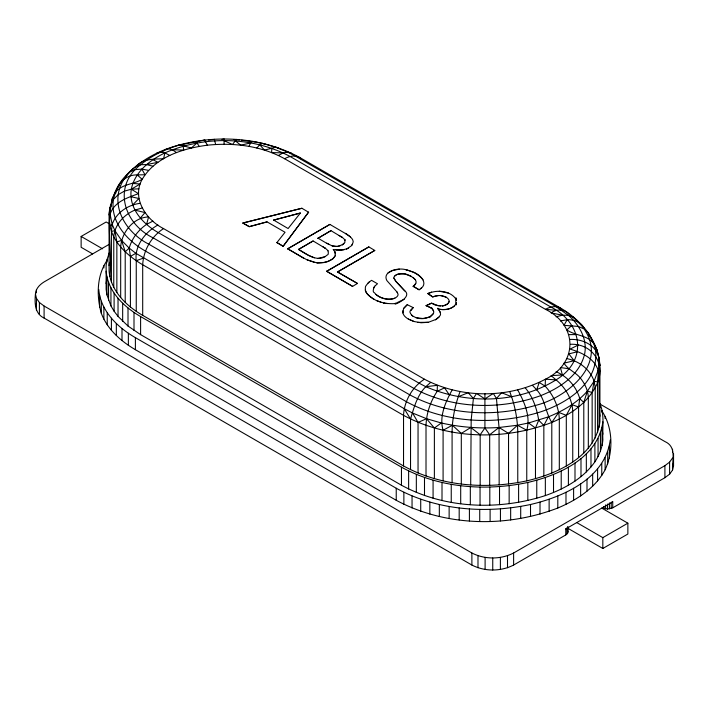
<?xml version="1.0" encoding="UTF-8"?>
<svg xmlns="http://www.w3.org/2000/svg" width="709" height="709" viewBox="0 0 709 709"><rect width="100%" height="100%" fill="white"/><g stroke="black" fill="none" stroke-linecap="round" stroke-linejoin="round"><path stroke-width="1.06" d="M456.401 302.628C455.745 311.792 455.479 290.53 456.401 300.527M449.134 301.671C448.451 304.046 444.765 305.499 442.381 305.978C445.199 305.526 449.382 304.064 449.151 300.572C447.601 295.591 438.002 294.111 432.676 297L427.811 293.561L431.48 292.214L427.811 293.561M109.868 276.59C113.449 243.311 99.65 202.712 126.06 175.46C139.833 160.775 158.027 150.875 177.321 145.505C217.512 134.196 262.357 137.378 299.349 157.265L560.199 307.857C581.158 319.839 598.387 340.807 599.92 365.614L599.92 421.713C595.259 456.782 557.389 473.727 526.76 480.87C485.718 489.547 440.759 486.374 403.536 465.955L142.695 315.354C126.379 305.969 110.728 290.885 109.08 271.113L109.08 215.013C108.902 206.815 113.706 200.301 115.301 192.547C121.771 183.737 133.531 184.615 142.181 179.324C155.475 156.857 182.957 148.411 207.382 145.203C233.624 142.447 261.275 145.779 284.593 158.727L545.443 309.319C578.065 325.183 578.065 363.336 545.443 379.2C508.486 398.68 461.355 398.68 424.407 379.2L163.557 228.599C146.258 219.95 131.404 198.343 142.181 179.324L137.236 174.919C126.131 174.503 117.597 183.25 115.594 193.699M365.312 290.247C366.216 294.244 370.825 296.982 374.068 299.393C370.001 296.725 364.32 293.225 365.365 287.491C364.701 285.745 372.296 279.346 368.024 283.033M426.012 476.049L426.012 425.444C426.401 413.303 430.443 401.374 437.205 391.315L437.373 385.341L425.781 386.689L419.001 383.135L158.16 232.543C142.837 223.929 128.32 208.056 131.307 189.206C134.754 171.879 149.874 160.163 164.94 152.878C204.245 135.703 251.899 136.225 289.999 156.423L550.84 307.024C582.479 322.843 588.408 360.323 556.06 379.864C517.543 403.74 466.841 404.405 425.781 386.689C417.096 395.507 413.941 407.578 410.538 419.063L410.538 469.677M278.566 147.924L275.438 147.126L271.795 148.252L271.627 152.577L283.219 152.878L287.73 152.107L291.612 153.215M559.312 469.677L559.312 419.063C558.852 406.833 553.419 395.09 545.168 386.148L545.443 379.2L556.06 379.864C565.454 387.584 572.252 398.981 572.748 411.3L572.748 461.914M597.572 432.605L597.572 381.991L599.008 362.122L598.458 355.661L595.525 350.016L593.929 343.794L588.461 332.982L573.43 317.171L568.352 315.301L555.874 306.527L295.024 155.927L287.73 152.107L275.438 147.126L262.472 143.369L259.751 144.76L256.826 148.013M111.428 282.005L111.428 231.391L112.182 224.372L110.09 214.242C114.158 201.719 127.443 197.758 138.494 193.663L131.307 189.206L124.226 191.217L118.137 194.7L113.475 199.424C109.913 221.89 127.221 240.821 145.487 251.083L406.337 401.684C446.032 423.105 494.43 425.24 537.316 412.895C565.197 404.635 599.504 383.445 595.525 350.016C589.534 342.341 579.599 339.044 570.089 339.416M393.867 278.052L395.87 281.305L404.795 290.903L395.87 281.429L393.867 278.052C393.141 276.04 399.433 273.151 394.869 275.783M163.557 228.599C151.425 236.407 143.386 250.33 142.695 264.749L142.695 315.354M424.407 379.2C412.266 387.008 404.227 400.931 403.536 415.341L403.536 465.955M499.163 484.903L499.039 427.483L496.451 398.493L493.313 393.433L484.921 398.901L476.537 393.433L473.39 398.493L471.175 419.985L470.687 484.903M314.335 262.348L307.431 259.964L317.029 262.906L323.907 262.569L327.806 261.568L332.902 258.847L335.242 255.727L334.94 251.775L335.499 253.751M109.346 252.564L106.935 259.937L106.128 265.556L106.128 289.254L106.935 294.873L110.941 305.889L114.105 311.216L118.031 316.374L128.01 326.043L140.604 334.63L401.454 485.231C445.048 508.796 498.657 510.631 545.345 495.591C564.32 488.9 583.126 478.637 594.895 461.816C599.256 455.258 602.225 447.742 602.872 439.855C602.189 427.678 604.963 414.659 599.654 403.164M106.128 283.627L106.669 279.887M109.08 265.627L109.549 262.339M570.506 344.264C594.505 343.431 607.436 367.235 595.232 387.318C586.13 404.272 569.088 415.164 551.797 422.44C504.498 440.608 448.549 439.491 403.536 415.341L142.695 264.749C125.227 254.628 106.022 236.319 110.09 214.242L109.08 215.013L110.542 205.069M106.128 271.184C107.821 291.461 123.871 306.926 140.604 316.56L401.454 467.16C439.624 488.102 485.736 491.355 527.833 482.457C559.25 475.136 598.086 457.748 602.872 421.784M98.764 289.432C100.554 310.976 117.605 327.407 135.392 337.644L396.234 488.244C436.788 510.498 485.789 513.945 530.518 504.498C563.894 496.717 605.158 478.247 610.236 440.032M107.236 260.123C96.663 275.482 96.415 295.937 101.325 313.351C107.378 329.393 120.911 341.233 135.392 349.697L396.234 500.288C445.287 526.601 506.261 527.824 557.806 508.016C576.647 500.093 595.214 488.217 605.131 469.748C613.498 451.589 613.09 427.598 601.764 410.715M578.588 457.58L578.588 406.966L579.785 398.715C576.444 386.751 567.537 376.541 556.086 371.711M443.09 480.87L443.09 430.257C438.986 416.573 445.536 401.852 452.174 389.915M111.925 201.064L112.421 198.006L115.301 192.547M592.148 443.125L592.148 392.511L594.098 381.238L598.139 370.266C594.089 357.992 581.513 352.533 570.089 349.103L578.145 345.079M109.868 212.842L109.868 209.536L112.421 198.006M567.944 526.893L567.696 533.017L565.782 534.932L513.617 565.046C500.784 571.658 484.708 571.658 471.884 565.046L44.091 318.066C34.714 313.715 34.564 302.84 35.45 293.969C35.769 288.59 39.748 284.61 44.091 281.925L109.204 244.33M35.45 306.022L35.849 304.258M602.304 507.821L607.524 509.071L612.736 507.821L664.909 477.698L669.597 474.17L672.549 470.067C672.035 460.088 676.927 446.847 664.909 441.556L599.681 403.9M672.549 470.067L673.55 465.653L673.55 453.609M373.599 287.836C377.418 282.306 370.585 291.488 374.467 292.773C378.961 298.276 387.141 300.572 393.92 298.533C395.764 297.86 397.386 296.672 397.882 295.405C398.892 294.421 395.914 290.433 397.483 292.702M156.547 153.215L160.42 152.107L164.94 152.878L163.557 158.727C153.117 159.277 142.217 158.408 135.047 167.475M420.331 288.882L421.385 288.022L419.152 289.813L413.196 286.383L414.969 284.841L416.201 282.085L415.509 279.887L413.134 277.582L415.509 279.887M526.76 480.87L526.76 430.257C530.864 416.573 524.306 401.852 517.676 389.915M125.209 302.388L125.209 251.775L129.215 248.115C131.901 238.41 138.29 230.035 146.568 224.381L148.598 216.954C133.407 217.273 121.611 232.481 120.681 246.945L120.681 297.558M109.868 209.536L110.914 205.929M352.479 244.259C349.422 248.584 354.473 241.955 352.931 240.626C352.515 236.567 337.971 228.777 350.521 236.939M433.199 313.795C423.433 322.63 434.679 313.768 433.633 312.447C434.83 311.162 427.846 302.752 433.553 310.95M460.079 391.545C455.24 404.493 452.271 418.186 452.085 432.047L452.085 482.652M583.791 452.98L583.791 402.375L587.415 391.049L594.098 381.238C590.127 369.309 578.925 360.97 566.819 358.603M136.252 311.313L136.252 260.708C134.249 245.775 145.425 231.878 157.921 225.01M551.797 473.045L551.797 422.44C545.327 412.354 545.283 399.061 536.713 389.835L539.212 382.452L545.168 386.148M402.809 310.799L402.872 312.953L403.527 308.557L407.25 304.684L413.196 307.617L410.874 310.25L413.196 307.617M535.472 478.664L535.472 428.05L538.707 420.215C536.846 408.606 532.92 396.943 525.263 387.841M410.874 310.134C407.037 312.678 416.467 318.678 411.539 315.115M109.868 225.976L112.182 224.372C116.285 212.514 128.037 204.892 140.143 203.306M248.921 146.382L250.676 142.899L252.705 141.366L264.812 143.936M124.757 177.968C128.577 172.393 133.93 166.633 140.648 164.71C152.107 155.271 165.809 148.934 180.006 144.849L191.324 148.013L197.013 142.979L199.238 146.382M543.838 476.049L543.838 425.444L548.305 416.892C562.875 410.998 576.966 403.004 587.415 391.049L592.148 392.511M224.079 140.666L232.463 144.494L236.487 139.407L239.394 139.992M566.305 465.955L566.305 415.341L571.986 404.688L578.588 406.966M317.029 262.906C323.233 263.057 332.149 261.639 335.242 255.727M584.243 328.568C581.424 322.063 573.785 319.449 567.138 319.715L563.992 325.351L578.393 326.432L584.092 328.976C608.357 364.045 566.89 397.909 535.1 405.521C494.022 417.344 447.671 415.297 409.651 394.78L148.801 244.18C121.39 230.283 105.393 196.402 130.199 171.746L135.587 169.584L141.862 169.114L148.598 170.373M413.196 286.383L415.899 283.44M438.968 317.074C430.85 323.056 439.217 317.765 439.952 315.611C442.841 313.67 433.642 302.114 440.333 312.377M551.797 422.44L558.657 412.381L566.305 415.341M480.17 485.364L480.17 434.75L484.921 427.988L484.921 393.672M35.45 293.969L36.451 298.383L39.403 302.495L44.091 306.022L471.884 553.002C484.708 559.605 500.784 559.605 513.617 553.002L664.909 465.653L669.597 462.126L672.549 458.014M344.016 243.577L342.225 244.897L344.946 242.327L344.787 239.536L345.159 240.271M407.25 304.684L403.527 308.557M283.175 246.174L308.619 212.133L283.175 246.298L276.856 242.531L283.175 246.298M276.856 242.646L285.045 232.26L267.054 221.873L249.267 226.596L242.948 223.069L249.267 226.72L267.054 221.873M273.709 220.1L288.12 228.537L300.394 213.01L273.709 220.1L300.394 213.01M117.791 187.575L119.679 185.209M404.245 299.313C378.881 310.542 415.217 299.49 404.795 290.779M140.329 218.124L145.008 212.576L134.87 210.103C123.951 214.65 114.743 224.567 113.768 236.717L113.768 287.331M438.118 309.071C444.109 310.338 451.757 309.86 455.577 304.418M421.385 288.138C428.209 282.457 419.551 274.215 412.948 271.946C402.889 268.605 404.281 269.012 412.948 272.061C416.821 273.842 420.827 276.696 423.122 279.869M496.451 398.493L501.618 392.724L511.526 396.668C515.452 408.029 517.517 420.029 517.765 432.047L517.765 482.652M406.372 269.899C398.972 267.125 381.903 271.139 386.848 280.551L396.872 291.86M163.637 150.99L164.94 149.617L168.334 148.722L172.287 149.732L183.737 150.086L183.135 146.134M132.645 204.981L138.911 198.502L130.935 196.712M351.292 245.872L346.55 249.027L348.695 248.026M508.539 483.999L508.539 433.394L517.473 425.249L528.586 422.972L548.305 416.892M571.764 325.52L566.819 329.915C575.336 335.88 587.38 334.834 593.929 343.794C597.448 349.28 598.768 355.927 599.132 362.334M425.781 386.689L430.629 382.452M375.185 285.807L377.489 283.76L371.543 280.321L369.637 281.739M489.68 485.364L489.68 434.75L499.039 427.483L517.473 425.249L526.76 430.257M131.67 170.063L133.354 168.769M565.782 534.932L565.782 528.905L566.961 528.019L566.961 534.045M434.378 478.664L434.378 428.05L441.264 422.972C460.176 427.27 479.683 428.759 499.039 427.483L508.539 433.394M314.371 257.81L308.486 255.284L298.498 249.4C306.492 254.256 317.995 263.119 327 255.196C329.889 254.806 327.088 248.77 328.081 250.88M438.118 308.956C443.524 310.267 450.011 309.47 454.212 306.164M399.335 269.136L392.556 270.528L388.045 272.868M461.302 483.999L461.302 433.394L470.811 427.483L480.17 434.75M92.613 253.911L81.136 247.29L81.136 236.443L106.173 221.988L109.904 224.141M287.677 248.779L303.523 258.041L287.677 248.779L329.88 224.407L345.682 233.651M287.677 248.894L329.88 224.407M298.498 249.4L313.103 240.963L325.156 248.177L322.409 246.457M330.961 230.655L317.978 238.277L330.961 230.655L342.208 237.409L338.999 235.423M298.498 249.524L313.103 240.963M337.457 271.893L357.469 283.449L352.603 286.383L326.636 271.263L368.831 246.9L374.786 250.454L337.457 272.008L374.786 250.454M326.636 271.387L368.831 246.9M565.782 528.905L612.736 501.795L612.736 507.821M576.745 522.577L602.827 537.644L627.864 523.18L627.864 534.028L602.827 548.482L567.439 528.054M130.412 306.979L130.412 256.374L135.889 253.308L404.254 408.694L412.549 413.037L426.526 418.709L441.264 422.972M443.09 430.257L452.369 425.249L461.302 433.394M278.371 155.466L283.219 152.878M569.017 314.193C564.63 308.929 556.308 308.849 551.079 312.917L562.432 315.177L568.352 315.301C579.492 324.828 587.841 339.655 584.491 354.651C579.111 375.478 559.525 388.186 540.666 395.657C499.942 410.307 452.457 409.004 413.976 388.452L153.126 237.852C123.898 223.884 111.969 186.325 140.648 164.71L146.568 164.585L157.921 162.317L152.94 159.702M146.568 224.381L152.914 221.111M342.225 244.773L337.369 246.475L340.116 245.863M318.128 258.439L325.28 256.552M413.533 316.444C418.523 319.449 425.303 319.413 430.266 316.391M437.205 391.315L444.578 387.841L449.249 394.807M435.636 319.537L428.378 322.285L421.093 322.772L414.038 321.514L408.473 319.139L414.038 321.514M426.136 305.597L431.063 307.945L426.136 305.597L431.559 303.106L437.967 305.632L442.381 305.863M426.136 305.721L431.559 303.23L435.06 304.985L440.493 306.058M612.736 501.795L611.211 502.477L611.211 508.495M418.044 473.045L418.044 422.44L426.526 418.709L434.378 428.05M284.593 158.727C289.591 155.927 297.062 154.225 301.343 159.108M375.885 294.448C380.733 298.365 388.789 300.554 394.833 298.17M458.324 396.668L468.224 392.724L473.39 398.493M396.836 274.631C402.207 272.07 408.641 274.392 413.134 277.706M415.961 317.694L422.874 318.501L428.874 317.215M427.811 293.446L432.676 296.876L438.322 295.6M136.252 260.708L143.404 258.103M177.321 145.505L204.502 140.072L207.382 145.203M116.852 292.525L116.852 241.911L121.585 240.448L129.215 248.115L135.889 253.308M333.283 249.612L341.428 250.153L346.55 248.903M134.87 210.103L142.181 208.003M411.317 276.421L404.954 273.975L397.678 274.179M556.086 316.808L562.432 315.177M193.176 141.906L194.948 141.454L197.013 142.979M577.427 351.735L568.857 353.897L574.13 360.704L563.992 363.168C568.051 369.841 575.832 372.243 580.556 378.314C584.952 383.826 588.053 390.411 588.319 397.545L588.319 448.15M271.795 148.252L264.422 150.086L259.751 144.76M242.948 222.954L301.91 208.26L308.619 212.257M242.948 223.069L301.91 208.26M250.676 142.899L240.776 145.203L235.61 141.073M111.428 231.391L114.902 230.647L121.585 240.448L125.209 251.775M431.48 292.33C439.651 289.937 450.454 291.488 455.497 298.516M560.402 320.964L567.138 319.715M335.933 250.055L344.087 249.745M417.468 322.409L428.378 322.285M387.991 303.567C375.416 302.105 394.966 304.755 395.489 303.16M203.306 140.444L205.38 140.267M208.473 140.001L213.639 139.558M138.911 188.816L131.307 189.206L140.143 184.021L132.84 183.436M329.313 244.605L326.672 243.178L332.246 245.934L337.369 246.351M221.988 139.319L224.079 139.265M137.236 174.919L145.008 174.751L141.862 169.114M568.857 334.621L576.355 334.586M233.952 139.62L237.24 139.735M448.593 293.136L439.296 291.231M556.06 310.294L545.443 309.319C550.441 306.518 557.903 304.826 562.184 309.709M332.246 245.934L335.729 246.528M241.547 140.258L254.451 141.818M446.271 297.231L440.342 295.476M568.671 368.715L560.402 367.554L562.432 374.981L551.079 375.61L556.06 379.864M597.572 381.991L594.098 381.238L595.232 387.318L595.232 437.932M380.822 302.202L377.25 300.882L384.305 303.186M146.568 164.585L152.914 166.207M599.92 371.099L598.139 370.266L599.132 376.576L599.132 427.19M374.068 299.278L377.25 301.006M303.523 257.925L307.431 260.088M164.94 152.878L169.788 155.466M413.196 286.259L419.152 289.813M317.978 238.153L326.672 243.293M337.457 272.008L357.469 283.449M326.636 271.263L352.603 286.383M601.781 508.123L627.864 523.18M81.136 236.443L102.557 248.815M172.287 149.732L176.532 152.577M408.473 319.263C405.92 317.526 403.563 315.886 402.872 312.829M528.586 422.972L535.472 428.05M431.063 307.821L431.825 308.53M570.577 315.487L577.33 320.663M325.156 248.061L327.443 250.109M342.208 237.285L344.787 239.66M579.785 398.715L583.791 402.375M538.707 420.215L543.838 425.444M532.468 385.341L536.713 389.835M588.692 335.02L591.209 338.175L592.671 342.261M333.283 249.497L334.94 251.899M484.921 427.988L489.68 434.75M404.254 408.694L410.538 419.063M412.549 413.037L418.044 422.44M112.182 224.372L114.902 230.647L116.852 241.911M214.242 139.239L215.687 144.494M509.762 391.545L511.526 396.668M599.008 362.122L599.92 365.614L598.458 355.661M673.151 463.89L673.55 465.653M567.696 530.811L567.944 531.918M602.331 430.478L602.872 434.227M599.451 412.939L599.92 416.218M129.215 248.115L130.412 256.374M596.818 349.271L597.421 353.631M672.549 449.196L672.549 452.484M669.597 462.126L669.597 474.17M664.909 465.653L664.909 477.698M609.43 502.903L609.43 508.92M609.385 445.996L609.385 458.041M607.675 451.899L607.675 463.952M607.524 504.046L607.524 509.071M605.61 504.905L605.61 508.92M605.131 416.378L605.131 418.567M605.131 457.704L605.131 469.748M603.829 506.492L603.829 508.495M602.827 537.644L602.827 548.482M602.065 410.538L602.065 412.665M602.065 427.394L602.065 445.474M601.764 463.358L601.764 475.411M600.452 404.981L600.452 407.108M600.452 432.951L600.452 451.021M598.059 438.41L598.059 456.49M597.598 468.844L597.598 480.888M594.895 443.745L594.895 461.816M592.671 474.108L592.671 486.152M590.978 448.903L590.978 466.974M586.999 479.116L586.999 491.169M586.334 453.857L586.334 471.928M580.99 458.572L580.99 476.643M580.636 483.839L580.636 495.892M574.999 463.012L574.999 481.083M573.608 488.244L573.608 500.288M568.396 467.16L568.396 485.231M567.696 526.796L567.696 533.017M565.986 492.294L565.986 504.347M561.218 470.971L561.218 489.05M557.806 495.972L557.806 508.016M553.516 474.436L553.516 492.507M549.129 499.242L549.129 511.295M545.345 477.511L545.345 495.591M540.01 502.096L540.01 514.14M536.766 480.197L536.766 498.267M530.518 504.498L530.518 516.551M527.833 482.457L527.833 500.527M520.707 506.439L520.707 518.492M518.607 484.291L518.607 502.362M513.617 553.002L513.617 565.046M510.657 507.91L510.657 519.963M509.151 485.674L509.151 503.744M507.502 555.705L507.502 567.758M500.439 508.894L500.439 520.947M500.386 557.407L500.386 569.46M499.526 486.596L499.526 504.666M492.746 557.992L492.746 570.036M490.105 509.39L490.105 521.434M489.804 487.065L489.804 505.136M485.107 557.407L485.107 569.46M480.046 487.065L480.046 505.136M479.736 509.39L479.736 521.434M477.99 555.705L477.99 567.758M471.884 553.002L471.884 565.046M470.324 486.596L470.324 504.666M469.411 508.894L469.411 520.947M460.699 485.674L460.699 503.744M459.184 507.91L459.184 519.963M451.243 484.291L451.243 502.362M449.134 506.439L449.134 518.492M442.008 482.457L442.008 500.527M439.332 504.498L439.332 516.551M433.075 480.197L433.075 498.267M429.84 502.096L429.84 514.14M424.496 477.511L424.496 495.591M420.721 499.242L420.721 511.295M416.334 474.436L416.334 492.507M412.044 495.972L412.044 508.016M408.632 470.971L408.632 489.05M403.864 492.294L403.864 504.347M401.454 467.16L401.454 485.231M396.234 488.244L396.234 500.288M224.079 138.964L224.079 144.255M140.604 316.56L140.604 334.63M135.392 337.644L135.392 349.697M134.001 312.421L134.001 330.491M128.364 333.239L128.364 345.292M128.01 307.972L128.01 326.043M122.666 303.257L122.666 321.328M122.001 328.515L122.001 340.568M118.031 298.303L118.031 316.374M116.329 323.508L116.329 335.561M114.105 293.145L114.105 311.216M111.402 318.244L111.402 330.297M110.941 287.819L110.941 305.889M108.548 254.38L108.548 256.507M108.548 282.359L108.548 300.43M107.236 312.766L107.236 324.811M106.935 259.937L106.935 262.064M106.935 276.802L106.935 294.873M103.868 265.778L103.868 267.967M103.868 307.103L103.868 319.147M101.325 301.298L101.325 313.351M99.615 295.396L99.615 307.449M44.091 306.022L44.091 318.066M39.403 302.495L39.403 314.539M36.451 289.564L36.451 292.852M36.451 298.383L36.451 310.427"/></g></svg>
